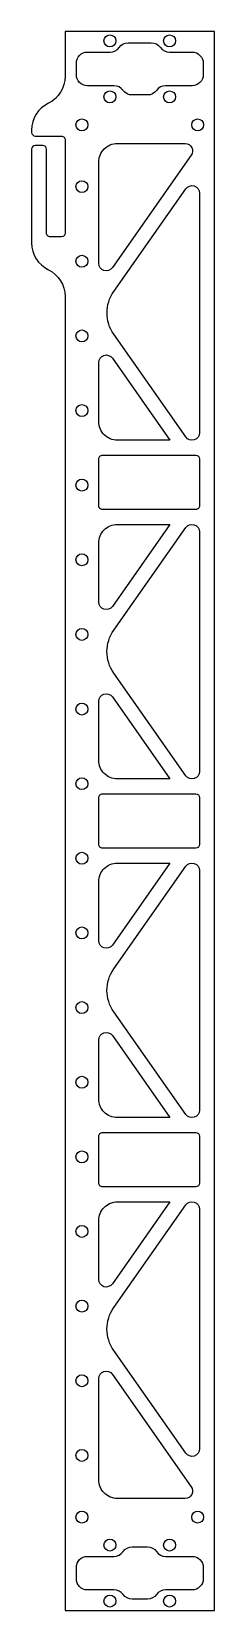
# Model space of a CAD drawing. Header units: inches. Extents: x -3.6 to -1.7, y -17 to -0.3.
import ezdxf

# ---------------------------------------------------------------- set-up
doc = ezdxf.new("R2010")
doc.units = ezdxf.units.IN
doc.header["$MEASUREMENT"] = 0

msp = doc.modelspace()

# ---------------------------------------------------------------- linework, layer by layer
for points in [[(-3.485, -1.555, 0.414214), (-3.524, -1.516), (-3.603, -1.516, 0.414214), (-3.642, -1.555), (-3.642, -2.544, 0.287008), (-3.465, -2.827, -0.287008), (-3.288, -3.11), (-3.288, -16.972), (-1.713, -16.972), (-1.713, -0.315), (-3.288, -0.315), (-3.288, -0.787, -0.287008), (-3.465, -1.071, 0.287008), (-3.642, -1.354), (-3.642, -1.378, 0.414214), (-3.603, -1.417), (-3.327, -1.417, -0.414214), (-3.288, -1.457), (-3.288, -2.441, -0.414214), (-3.327, -2.48), (-3.445, -2.48, -0.414214), (-3.485, -2.441)], [(-2.677, -0.935, 0.241531), (-2.773, -0.886), (-3.052, -0.886, -0.414214), (-3.17, -0.768), (-3.17, -0.65, -0.414214), (-3.052, -0.531), (-2.814, -0.531, 0.241531), (-2.718, -0.482, -0.241531), (-2.622, -0.433), (-2.379, -0.433, -0.241531), (-2.283, -0.482, 0.241531), (-2.187, -0.531), (-1.949, -0.531, -0.414214), (-1.831, -0.65), (-1.831, -0.768, -0.414214), (-1.949, -0.886), (-2.228, -0.886, 0.241531), (-2.324, -0.935, -0.241531), (-2.42, -0.984), (-2.581, -0.984, -0.241531)], [(-2.79, -2.805, -0.732618), (-2.934, -2.76), (-2.934, -1.693, -0.414214), (-2.737, -1.496), (-2.022, -1.496, -0.60736), (-1.958, -1.62)], [(-1.871, -4.547, -0.732618), (-2.014, -4.592), (-2.775, -3.509, -0.316175), (-2.775, -3.057), (-2.014, -1.974, -0.732618), (-1.871, -2.019)], [(-2.934, -4.429), (-2.934, -3.806, -0.732618), (-2.79, -3.761), (-2.183, -4.626), (-2.737, -4.626, -0.414214)], [(-2.934, -5.317), (-2.934, -4.822, -0.414214), (-2.894, -4.783), (-1.91, -4.783, -0.414214), (-1.871, -4.822), (-1.871, -5.317, -0.414214), (-1.91, -5.357), (-2.894, -5.357, -0.414214)], [(-2.737, -5.514), (-2.183, -5.514), (-2.79, -6.379, -0.732618), (-2.934, -6.334), (-2.934, -5.711, -0.414214)], [(-1.871, -5.593), (-1.871, -8.121, -0.732618), (-2.014, -8.166), (-2.775, -7.083, -0.316175), (-2.775, -6.63), (-2.014, -5.548, -0.732618)], [(-2.934, -8.003), (-2.934, -7.38, -0.732618), (-2.79, -7.335), (-2.183, -8.199), (-2.737, -8.199, -0.414214)], [(-2.934, -8.891), (-2.934, -8.396, -0.414214), (-2.894, -8.357), (-1.91, -8.357, -0.414214), (-1.871, -8.396), (-1.871, -8.891, -0.414214), (-1.91, -8.93), (-2.894, -8.93, -0.414214)], [(-2.737, -9.088), (-2.183, -9.088), (-2.79, -9.953, -0.732618), (-2.934, -9.908), (-2.934, -9.285, -0.414214)], [(-1.871, -9.167), (-1.871, -11.695, -0.732618), (-2.014, -11.74), (-2.775, -10.657, -0.316175), (-2.775, -10.204), (-2.014, -9.121, -0.732618)], [(-2.934, -11.576), (-2.934, -10.954, -0.732618), (-2.79, -10.908), (-2.183, -11.773), (-2.737, -11.773, -0.414214)], [(-1.871, -11.97), (-1.871, -12.465, -0.414214), (-1.91, -12.504), (-2.894, -12.504, -0.414214), (-2.934, -12.465), (-2.934, -11.97, -0.414214), (-2.894, -11.931), (-1.91, -11.931, -0.414214)], [(-2.737, -12.662), (-2.183, -12.662), (-2.79, -13.527, -0.732618), (-2.934, -13.481), (-2.934, -12.859, -0.414214)], [(-1.871, -12.74), (-1.871, -15.268, -0.732618), (-2.014, -15.314), (-2.775, -14.231, -0.316175), (-2.775, -13.778), (-2.014, -12.695, -0.732618)], [(-2.022, -15.791), (-2.737, -15.791, -0.414214), (-2.934, -15.594), (-2.934, -14.527, -0.732618), (-2.79, -14.482), (-1.958, -15.667, -0.60736)], [(-2.228, -16.756, 0.241531), (-2.324, -16.805, -0.241531), (-2.42, -16.854), (-2.581, -16.854, -0.241531), (-2.677, -16.805, 0.241531), (-2.773, -16.756), (-3.052, -16.756, -0.414214), (-3.17, -16.638), (-3.17, -16.52, -0.414214), (-3.052, -16.402), (-2.773, -16.402, 0.241531), (-2.677, -16.352, -0.241531), (-2.581, -16.303), (-2.42, -16.303, -0.241531), (-2.324, -16.352, 0.241531), (-2.228, -16.402), (-1.949, -16.402, -0.414214), (-1.831, -16.52), (-1.831, -16.638, -0.414214), (-1.949, -16.756)]]:
    msp.add_lwpolyline(points, format="xyb", close=True)
for centre in [(-2.816, -0.413), (-2.186, -0.413), (-2.816, -1.004), (-2.186, -1.004), (-3.111, -1.299), (-1.89, -1.299), (-3.111, -1.951), (-3.111, -2.738), (-3.111, -3.526), (-3.111, -4.313), (-3.111, -5.1), (-3.111, -5.888), (-3.111, -6.675), (-3.111, -7.463), (-3.111, -8.25), (-3.111, -9.037), (-3.111, -9.825), (-3.111, -10.612), (-3.111, -11.4), (-3.111, -12.187), (-3.111, -12.974), (-3.111, -13.762), (-3.111, -14.549), (-3.111, -15.337), (-3.111, -15.988), (-1.89, -15.988), (-2.816, -16.283), (-2.186, -16.283), (-2.816, -16.874), (-2.186, -16.874)]:
    msp.add_circle(centre, 0.063)

doc.saveas('drawing.dxf')
